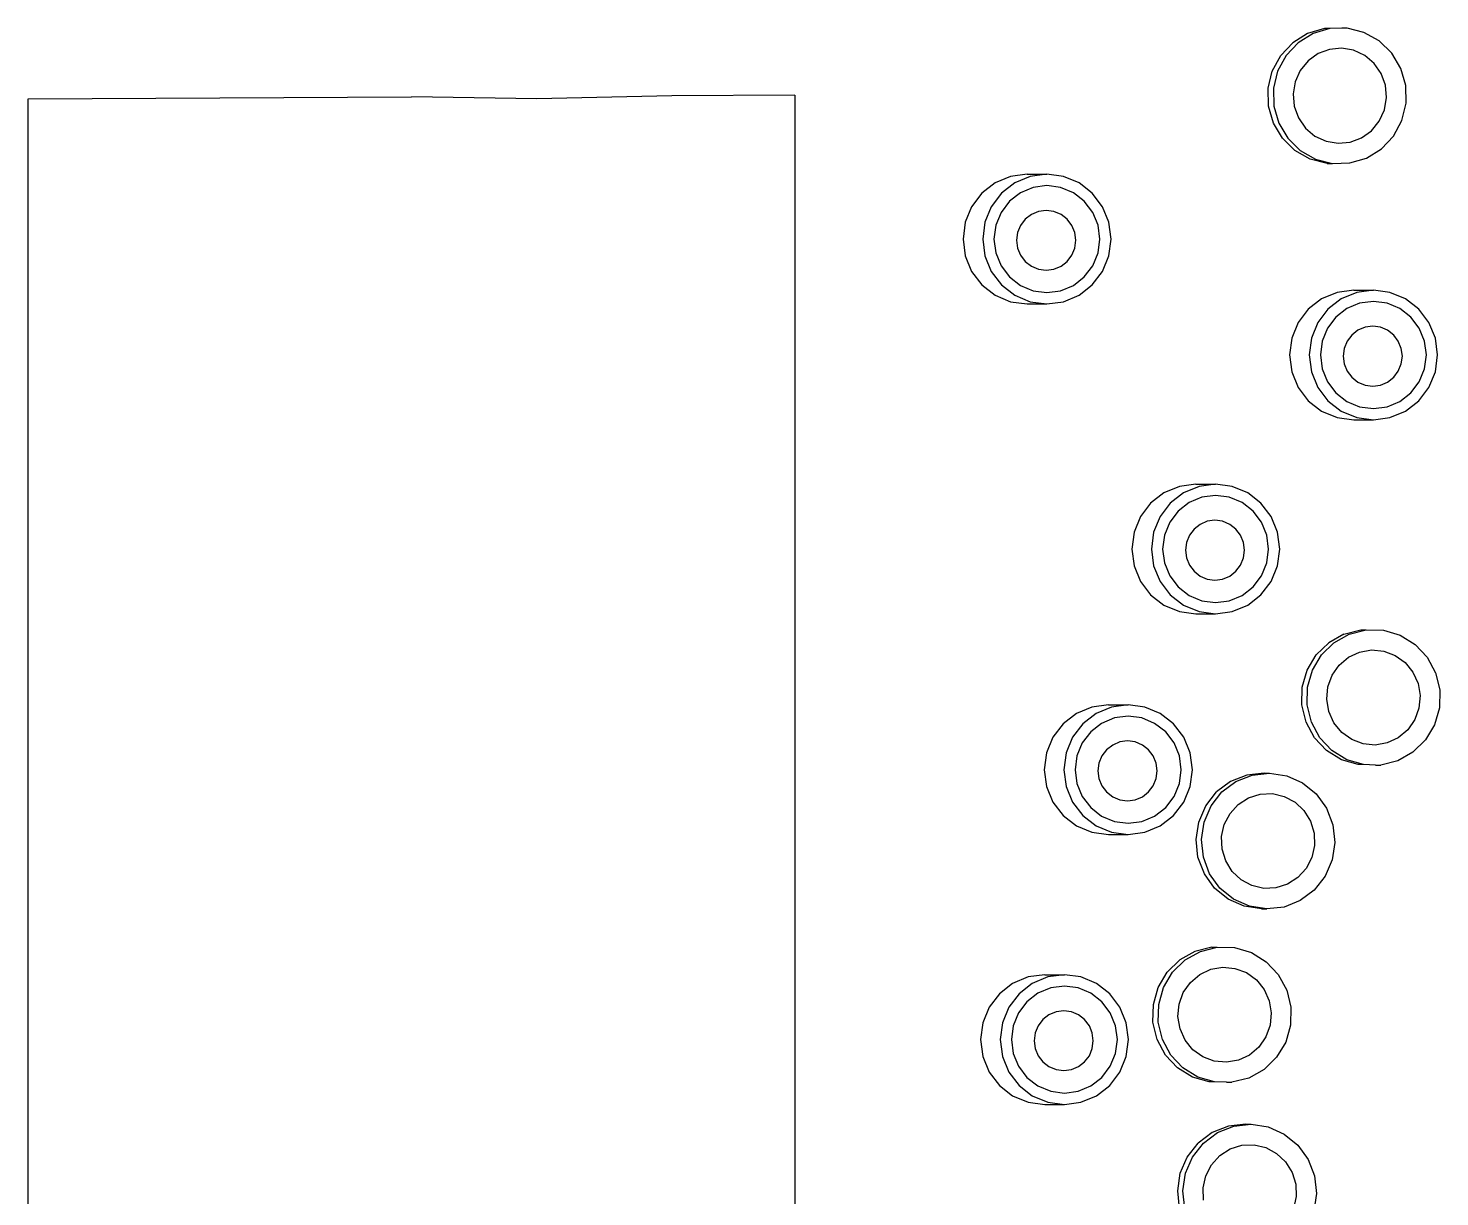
# Model space of a CAD drawing. Extents: x 2733443 to 3206532, y -1516114 to -1264405.
# Drawn here: x 2991335.7 to 2991521.6, y -1490344.7 to -1490190.8 of the extents above; entities that cross this region are included whole.
import ezdxf

# ---------------------------------------------------------------- set-up
doc = ezdxf.new("R2010")
doc.units = 0
doc.header["$MEASUREMENT"] = 0
doc.linetypes.add('1', pattern=[0, 0, 0])
doc.layers.get('0').update_dxf_attribs({"color": 250, "linetype": '1'})
doc.layers.add('furniture', color=33, linetype='Continuous')

# ---------------------------------------------------------------- blocks, each defined once
blk = doc.blocks.new('EQUIPMENT')
at = {"layer": 'furniture'}
for p, q in [((-40088.99, 11971.97), (-40090.95, 11970.76)), ((-40088.28, 11971.97), (-40090.25, 11970.76)), ((-40086.79, 11972.62), (-40088.99, 11971.97)), ((-40086.08, 11972.62), (-40088.28, 11971.97)), ((-40086.08, 11972.62), (-40086.79, 11972.62)), ((-40084.49, 11972.67), (-40086.08, 11972.62)), ((-40084.44, 11972.66), (-40084.49, 11972.67)), ((-40083.79, 11972.67), (-40084.44, 11972.66)), ((-40081.57, 11972.11), (-40083.79, 11972.67)), ((-40079.56, 11970.99), (-40081.57, 11972.11)), ((-40092.53, 11969.07), (-40090.95, 11970.76)), ((-40090.25, 11970.76), (-40091.83, 11969.07)), ((-40084.52, 11970.03), (-40086.12, 11969.88)), ((-40082.94, 11969.76), (-40084.52, 11970.03)), ((-40077.9, 11969.37), (-40079.56, 11970.99)), ((-40093.64, 11967.03), (-40092.53, 11969.07)), ((-40091.83, 11969.07), (-40092.94, 11967.03)), ((-40088.93, 11968.37), (-40089.96, 11967.11)), ((-40087.62, 11969.32), (-40088.93, 11968.37)), ((-40086.12, 11969.88), (-40087.62, 11969.32)), ((-40081.48, 11969.08), (-40082.94, 11969.76)), ((-40080.25, 11968.03), (-40081.48, 11969.08)), ((-40076.72, 11967.37), (-40077.9, 11969.37)), ((-40094.19, 11964.76), (-40093.64, 11967.03)), ((-40092.94, 11967.03), (-40093.48, 11964.76)), ((-40089.96, 11967.11), (-40090.63, 11965.62)), ((-40079.32, 11966.7), (-40080.25, 11968.03)), ((-40078.76, 11965.16), (-40079.32, 11966.7)), ((-40076.08, 11965.12), (-40076.72, 11967.37)), ((-40094.14, 11962.42), (-40094.19, 11964.76)), ((-40093.48, 11964.76), (-40093.44, 11962.42)), ((-40090.63, 11965.62), (-40090.9, 11964.01)), ((-40078.62, 11963.53), (-40078.76, 11965.16)), ((-40076.03, 11962.79), (-40076.08, 11965.12)), ((-40257.43, 11963.36), (-40206.96, 11963.61)), ((-40257.43, 11779.09), (-40257.43, 11963.36)), ((-40190.46, 11963.37), (-40206.96, 11963.61)), ((-40172.7, 11963.78), (-40190.46, 11963.37)), ((-40156.49, 11963.86), (-40172.7, 11963.78)), ((-40156.49, 11963.86), (-40156.49, 11708.42)), ((-40090.9, 11964.01), (-40090.75, 11962.38)), ((-40078.89, 11961.92), (-40078.62, 11963.53)), ((-40076.58, 11960.52), (-40076.03, 11962.79)), ((-40093.5, 11960.17), (-40094.14, 11962.42)), ((-40093.44, 11962.42), (-40092.8, 11960.17)), ((-40090.75, 11962.38), (-40090.19, 11960.85)), ((-40090.19, 11960.85), (-40089.27, 11959.51)), ((-40079.56, 11960.43), (-40078.89, 11961.92)), ((-40092.31, 11958.17), (-40093.5, 11960.17)), ((-40092.8, 11960.17), (-40091.61, 11958.17)), ((-40089.27, 11959.51), (-40088.03, 11958.47)), ((-40081.89, 11958.23), (-40080.58, 11959.17)), ((-40080.58, 11959.17), (-40079.56, 11960.43)), ((-40077.68, 11958.47), (-40076.58, 11960.52)), ((-40090.66, 11956.56), (-40092.31, 11958.17)), ((-40091.61, 11958.17), (-40089.96, 11956.56)), ((-40088.03, 11958.47), (-40086.57, 11957.78)), ((-40086.57, 11957.78), (-40084.99, 11957.51)), ((-40084.99, 11957.51), (-40083.39, 11957.66)), ((-40083.39, 11957.66), (-40081.89, 11958.23)), ((-40079.27, 11956.78), (-40077.68, 11958.47)), ((-40088.65, 11955.43), (-40090.66, 11956.56)), ((-40089.96, 11956.56), (-40087.95, 11955.43)), ((-40086.43, 11954.87), (-40088.65, 11955.43)), ((-40087.95, 11955.43), (-40085.72, 11954.87)), ((-40083.43, 11954.92), (-40081.23, 11955.57)), ((-40081.23, 11955.57), (-40079.27, 11956.78)), ((-40125.91, 11953.43), (-40128.1, 11953.14)), ((-40125.91, 11953.43), (-40123.32, 11953.43)), ((-40123.32, 11953.43), (-40125.51, 11953.14)), ((-40121.13, 11953.14), (-40123.32, 11953.43)), ((-40086.43, 11954.87), (-40085.72, 11954.87)), ((-40085.72, 11954.87), (-40083.43, 11954.92)), ((-40130.13, 11952.29), (-40131.88, 11950.93)), ((-40128.1, 11953.14), (-40130.13, 11952.29)), ((-40127.54, 11952.29), (-40129.29, 11950.93)), ((-40125.51, 11953.14), (-40127.54, 11952.29)), ((-40125.13, 11951.7), (-40126.81, 11951)), ((-40123.32, 11951.94), (-40125.13, 11951.7)), ((-40121.51, 11951.7), (-40123.32, 11951.94)), ((-40119.83, 11951), (-40121.51, 11951.7)), ((-40119.09, 11952.29), (-40121.13, 11953.14)), ((-40117.34, 11950.93), (-40119.09, 11952.29)), ((-40131.88, 11950.93), (-40133.23, 11949.16)), ((-40129.29, 11950.93), (-40130.64, 11949.16)), ((-40128.25, 11949.88), (-40129.36, 11948.41)), ((-40126.81, 11951), (-40128.25, 11949.88)), ((-40118.39, 11949.88), (-40119.83, 11951)), ((-40117.28, 11948.41), (-40118.39, 11949.88)), ((-40116, 11949.16), (-40117.34, 11950.93)), ((-40133.23, 11949.16), (-40134.07, 11947.1)), ((-40130.64, 11949.16), (-40131.48, 11947.1)), ((-40129.36, 11948.41), (-40130.06, 11946.71)), ((-40125.35, 11948.14), (-40126.16, 11947.52)), ((-40124.41, 11948.54), (-40125.35, 11948.14)), ((-40123.4, 11948.67), (-40124.41, 11948.54)), ((-40122.4, 11948.54), (-40123.4, 11948.67)), ((-40121.46, 11948.14), (-40122.4, 11948.54)), ((-40120.65, 11947.52), (-40121.46, 11948.14)), ((-40116.58, 11946.71), (-40117.28, 11948.41)), ((-40115.16, 11947.1), (-40116, 11949.16)), ((-40134.07, 11947.1), (-40134.36, 11944.89)), ((-40131.48, 11947.1), (-40131.77, 11944.89)), ((-40130.06, 11946.71), (-40130.3, 11944.89)), ((-40126.78, 11946.7), (-40127.17, 11945.75)), ((-40126.16, 11947.52), (-40126.78, 11946.7)), ((-40120.03, 11946.7), (-40120.65, 11947.52)), ((-40119.64, 11945.75), (-40120.03, 11946.7)), ((-40116.34, 11944.89), (-40116.58, 11946.71)), ((-40114.87, 11944.89), (-40115.16, 11947.1)), ((-40134.36, 11944.89), (-40134.07, 11942.68)), ((-40131.77, 11944.89), (-40131.48, 11942.68)), ((-40130.3, 11944.89), (-40130.06, 11943.06)), ((-40127.17, 11945.75), (-40127.3, 11944.73)), ((-40127.3, 11944.73), (-40127.17, 11943.71)), ((-40119.51, 11944.73), (-40119.64, 11945.75)), ((-40119.64, 11943.71), (-40119.51, 11944.73)), ((-40116.58, 11943.06), (-40116.34, 11944.89)), ((-40115.16, 11942.68), (-40114.87, 11944.89)), ((-40134.07, 11942.68), (-40133.23, 11940.62)), ((-40131.48, 11942.68), (-40130.64, 11940.62)), ((-40130.06, 11943.06), (-40129.36, 11941.36)), ((-40127.17, 11943.71), (-40126.78, 11942.77)), ((-40126.78, 11942.77), (-40126.16, 11941.95)), ((-40120.65, 11941.95), (-40120.03, 11942.77)), ((-40120.03, 11942.77), (-40119.64, 11943.71)), ((-40117.28, 11941.36), (-40116.58, 11943.06)), ((-40116, 11940.62), (-40115.16, 11942.68)), ((-40133.23, 11940.62), (-40131.88, 11938.85)), ((-40130.64, 11940.62), (-40129.29, 11938.85)), ((-40129.36, 11941.36), (-40128.25, 11939.9)), ((-40126.16, 11941.95), (-40125.35, 11941.32)), ((-40125.35, 11941.32), (-40124.41, 11940.93)), ((-40124.41, 11940.93), (-40123.4, 11940.8)), ((-40123.4, 11940.8), (-40122.4, 11940.93)), ((-40122.4, 11940.93), (-40121.46, 11941.32)), ((-40121.46, 11941.32), (-40120.65, 11941.95)), ((-40118.39, 11939.9), (-40117.28, 11941.36)), ((-40117.34, 11938.85), (-40116, 11940.62)), ((-40131.88, 11938.85), (-40130.13, 11937.49)), ((-40129.29, 11938.85), (-40127.54, 11937.49)), ((-40128.25, 11939.9), (-40126.81, 11938.78)), ((-40126.81, 11938.78), (-40125.13, 11938.08)), ((-40121.51, 11938.08), (-40119.83, 11938.78)), ((-40119.83, 11938.78), (-40118.39, 11939.9)), ((-40119.09, 11937.49), (-40117.34, 11938.85)), ((-40130.13, 11937.49), (-40128.1, 11936.64)), ((-40128.1, 11936.64), (-40125.91, 11936.35)), ((-40127.54, 11937.49), (-40125.51, 11936.64)), ((-40125.51, 11936.64), (-40123.32, 11936.35)), ((-40125.13, 11938.08), (-40123.32, 11937.84)), ((-40123.32, 11937.84), (-40121.51, 11938.08)), ((-40123.32, 11936.35), (-40121.13, 11936.64)), ((-40121.13, 11936.64), (-40119.09, 11937.49)), ((-40087.15, 11937.02), (-40088.9, 11935.66)), ((-40085.11, 11937.87), (-40087.15, 11937.02)), ((-40084.56, 11937.02), (-40086.31, 11935.66)), ((-40082.92, 11938.16), (-40085.11, 11937.87)), ((-40082.52, 11937.87), (-40084.56, 11937.02)), ((-40082.92, 11938.16), (-40080.33, 11938.16)), ((-40080.33, 11938.16), (-40082.52, 11937.87)), ((-40080.33, 11936.67), (-40082.14, 11936.43)), ((-40078.15, 11937.87), (-40080.33, 11938.16)), ((-40078.53, 11936.43), (-40080.33, 11936.67)), ((-40076.11, 11937.02), (-40078.15, 11937.87)), ((-40074.36, 11935.66), (-40076.11, 11937.02)), ((-40125.91, 11936.35), (-40123.32, 11936.35)), ((-40088.9, 11935.66), (-40090.24, 11933.89)), ((-40086.31, 11935.66), (-40087.65, 11933.89)), ((-40083.82, 11935.73), (-40085.27, 11934.61)), ((-40082.14, 11936.43), (-40083.82, 11935.73)), ((-40076.85, 11935.73), (-40078.53, 11936.43)), ((-40075.4, 11934.61), (-40076.85, 11935.73)), ((-40073.02, 11933.89), (-40074.36, 11935.66)), ((-40090.24, 11933.89), (-40091.08, 11931.83)), ((-40087.65, 11933.89), (-40088.5, 11931.83)), ((-40086.38, 11933.15), (-40087.07, 11931.45)), ((-40085.27, 11934.61), (-40086.38, 11933.15)), ((-40082.37, 11932.88), (-40083.17, 11932.25)), ((-40081.43, 11933.27), (-40082.37, 11932.88)), ((-40080.42, 11933.4), (-40081.43, 11933.27)), ((-40079.41, 11933.27), (-40080.42, 11933.4)), ((-40078.47, 11932.88), (-40079.41, 11933.27)), ((-40077.66, 11932.25), (-40078.47, 11932.88)), ((-40074.29, 11933.15), (-40075.4, 11934.61)), ((-40073.6, 11931.45), (-40074.29, 11933.15)), ((-40072.17, 11931.83), (-40073.02, 11933.89)), ((-40091.08, 11931.83), (-40091.37, 11929.62)), ((-40088.5, 11931.83), (-40088.78, 11929.62)), ((-40087.07, 11931.45), (-40087.31, 11929.62)), ((-40083.79, 11931.43), (-40084.18, 11930.49)), ((-40083.17, 11932.25), (-40083.79, 11931.43)), ((-40077.05, 11931.43), (-40077.66, 11932.25)), ((-40076.66, 11930.49), (-40077.05, 11931.43)), ((-40073.36, 11929.62), (-40073.6, 11931.45)), ((-40071.88, 11929.62), (-40072.17, 11931.83)), ((-40091.37, 11929.62), (-40091.08, 11927.41)), ((-40088.78, 11929.62), (-40088.5, 11927.41)), ((-40087.31, 11929.62), (-40087.07, 11927.8)), ((-40084.18, 11930.49), (-40084.31, 11929.47)), ((-40084.31, 11929.47), (-40084.18, 11928.45)), ((-40076.52, 11929.47), (-40076.66, 11930.49)), ((-40076.66, 11928.45), (-40076.52, 11929.47)), ((-40073.6, 11927.8), (-40073.36, 11929.62)), ((-40072.17, 11927.41), (-40071.88, 11929.62)), ((-40091.08, 11927.41), (-40090.24, 11925.35)), ((-40088.5, 11927.41), (-40087.65, 11925.35)), ((-40087.07, 11927.8), (-40086.38, 11926.09)), ((-40084.18, 11928.45), (-40083.79, 11927.5)), ((-40083.79, 11927.5), (-40083.17, 11926.68)), ((-40077.66, 11926.68), (-40077.05, 11927.5)), ((-40077.05, 11927.5), (-40076.66, 11928.45)), ((-40074.29, 11926.09), (-40073.6, 11927.8)), ((-40073.02, 11925.35), (-40072.17, 11927.41)), ((-40086.38, 11926.09), (-40085.27, 11924.63)), ((-40083.17, 11926.68), (-40082.37, 11926.06)), ((-40082.37, 11926.06), (-40081.43, 11925.66)), ((-40081.43, 11925.66), (-40080.42, 11925.53)), ((-40080.42, 11925.53), (-40079.41, 11925.66)), ((-40079.41, 11925.66), (-40078.47, 11926.06)), ((-40078.47, 11926.06), (-40077.66, 11926.68)), ((-40075.4, 11924.63), (-40074.29, 11926.09)), ((-40090.24, 11925.35), (-40088.9, 11923.58)), ((-40088.9, 11923.58), (-40087.15, 11922.22)), ((-40087.65, 11925.35), (-40086.31, 11923.58)), ((-40086.31, 11923.58), (-40084.56, 11922.22)), ((-40085.27, 11924.63), (-40083.82, 11923.51)), ((-40076.85, 11923.51), (-40075.4, 11924.63)), ((-40076.11, 11922.22), (-40074.36, 11923.58)), ((-40074.36, 11923.58), (-40073.02, 11925.35)), ((-40087.15, 11922.22), (-40085.11, 11921.37)), ((-40084.56, 11922.22), (-40082.52, 11921.37)), ((-40083.82, 11923.51), (-40082.14, 11922.81)), ((-40082.14, 11922.81), (-40080.33, 11922.57)), ((-40080.33, 11922.57), (-40078.53, 11922.81)), ((-40078.53, 11922.81), (-40076.85, 11923.51)), ((-40078.15, 11921.37), (-40076.11, 11922.22)), ((-40085.11, 11921.37), (-40082.92, 11921.08)), ((-40082.92, 11921.08), (-40080.33, 11921.08)), ((-40082.52, 11921.37), (-40080.33, 11921.08)), ((-40080.33, 11921.08), (-40078.15, 11921.37)), ((-40103.69, 11912.6), (-40105.88, 11912.31)), ((-40103.69, 11912.6), (-40101.1, 11912.6)), ((-40101.1, 11912.6), (-40103.29, 11912.31)), ((-40098.92, 11912.31), (-40101.1, 11912.6)), ((-40107.92, 11911.46), (-40109.67, 11910.1)), ((-40105.88, 11912.31), (-40107.92, 11911.46)), ((-40105.33, 11911.46), (-40107.08, 11910.1)), ((-40103.29, 11912.31), (-40105.33, 11911.46)), ((-40102.91, 11910.87), (-40104.59, 11910.17)), ((-40101.1, 11911.11), (-40102.91, 11910.87)), ((-40099.3, 11910.87), (-40101.1, 11911.11)), ((-40097.62, 11910.17), (-40099.3, 11910.87)), ((-40096.88, 11911.46), (-40098.92, 11912.31)), ((-40095.13, 11910.1), (-40096.88, 11911.46)), ((-40109.67, 11910.1), (-40111.01, 11908.33)), ((-40107.08, 11910.1), (-40108.42, 11908.33)), ((-40106.04, 11909.05), (-40107.15, 11907.59)), ((-40104.59, 11910.17), (-40106.04, 11909.05)), ((-40096.17, 11909.05), (-40097.62, 11910.17)), ((-40095.06, 11907.59), (-40096.17, 11909.05)), ((-40093.79, 11908.33), (-40095.13, 11910.1)), ((-40111.01, 11908.33), (-40111.85, 11906.27)), ((-40108.42, 11908.33), (-40109.27, 11906.27)), ((-40107.15, 11907.59), (-40107.84, 11905.88)), ((-40103.14, 11907.31), (-40103.94, 11906.69)), ((-40102.2, 11907.71), (-40103.14, 11907.31)), ((-40101.19, 11907.84), (-40102.2, 11907.71)), ((-40100.18, 11907.71), (-40101.19, 11907.84)), ((-40099.24, 11907.31), (-40100.18, 11907.71)), ((-40098.43, 11906.69), (-40099.24, 11907.31)), ((-40094.36, 11905.88), (-40095.06, 11907.59)), ((-40092.94, 11906.27), (-40093.79, 11908.33)), ((-40111.85, 11906.27), (-40112.14, 11904.06)), ((-40109.27, 11906.27), (-40109.55, 11904.06)), ((-40107.84, 11905.88), (-40108.08, 11904.06)), ((-40104.56, 11905.87), (-40104.95, 11904.92)), ((-40103.94, 11906.69), (-40104.56, 11905.87)), ((-40097.81, 11905.87), (-40098.43, 11906.69)), ((-40097.43, 11904.92), (-40097.81, 11905.87)), ((-40094.13, 11904.06), (-40094.36, 11905.88)), ((-40092.65, 11904.06), (-40092.94, 11906.27)), ((-40112.14, 11904.06), (-40111.85, 11901.85)), ((-40109.55, 11904.06), (-40109.27, 11901.85)), ((-40108.08, 11904.06), (-40107.84, 11902.23)), ((-40104.95, 11904.92), (-40105.08, 11903.9)), ((-40105.08, 11903.9), (-40104.95, 11902.88)), ((-40097.29, 11903.9), (-40097.43, 11904.92)), ((-40097.43, 11902.88), (-40097.29, 11903.9)), ((-40094.36, 11902.23), (-40094.13, 11904.06)), ((-40092.94, 11901.85), (-40092.65, 11904.06)), ((-40111.85, 11901.85), (-40111.01, 11899.79)), ((-40109.27, 11901.85), (-40108.42, 11899.79)), ((-40107.84, 11902.23), (-40107.15, 11900.53)), ((-40104.95, 11902.88), (-40104.56, 11901.94)), ((-40104.56, 11901.94), (-40103.94, 11901.12)), ((-40098.43, 11901.12), (-40097.81, 11901.94)), ((-40097.81, 11901.94), (-40097.43, 11902.88)), ((-40095.06, 11900.53), (-40094.36, 11902.23)), ((-40093.79, 11899.79), (-40092.94, 11901.85)), ((-40111.01, 11899.79), (-40109.67, 11898.02)), ((-40108.42, 11899.79), (-40107.08, 11898.02)), ((-40107.15, 11900.53), (-40106.04, 11899.07)), ((-40103.94, 11901.12), (-40103.14, 11900.49)), ((-40103.14, 11900.49), (-40102.2, 11900.1)), ((-40102.2, 11900.1), (-40101.19, 11899.97)), ((-40101.19, 11899.97), (-40100.18, 11900.1)), ((-40100.18, 11900.1), (-40099.24, 11900.49)), ((-40099.24, 11900.49), (-40098.43, 11901.12)), ((-40096.17, 11899.07), (-40095.06, 11900.53)), ((-40095.13, 11898.02), (-40093.79, 11899.79)), ((-40109.67, 11898.02), (-40107.92, 11896.66)), ((-40107.08, 11898.02), (-40105.33, 11896.66)), ((-40106.04, 11899.07), (-40104.59, 11897.95)), ((-40104.59, 11897.95), (-40102.91, 11897.25)), ((-40099.3, 11897.25), (-40097.62, 11897.95)), ((-40097.62, 11897.95), (-40096.17, 11899.07)), ((-40096.88, 11896.66), (-40095.13, 11898.02)), ((-40107.92, 11896.66), (-40105.88, 11895.81)), ((-40105.88, 11895.81), (-40103.69, 11895.52)), ((-40105.33, 11896.66), (-40103.29, 11895.81)), ((-40103.29, 11895.81), (-40101.1, 11895.52)), ((-40102.91, 11897.25), (-40101.1, 11897.01)), ((-40101.1, 11897.01), (-40099.3, 11897.25)), ((-40101.1, 11895.52), (-40098.92, 11895.81)), ((-40098.92, 11895.81), (-40096.88, 11896.66)), ((-40103.69, 11895.52), (-40101.1, 11895.52)), ((-40084.22, 11892.84), (-40086.22, 11891.72)), ((-40085.52, 11891.72), (-40083.51, 11892.84)), ((-40084.22, 11892.84), (-40081.99, 11893.4)), ((-40083.51, 11892.84), (-40081.29, 11893.4)), ((-40081.99, 11893.4), (-40081.29, 11893.4)), ((-40081.29, 11893.4), (-40079, 11893.35)), ((-40079, 11893.35), (-40076.79, 11892.7)), ((-40076.79, 11892.7), (-40074.83, 11891.49)), ((-40086.22, 11891.72), (-40087.88, 11890.1)), ((-40087.18, 11890.1), (-40085.52, 11891.72)), ((-40083.6, 11889.81), (-40082.14, 11890.49)), ((-40082.14, 11890.49), (-40080.56, 11890.76)), ((-40080.56, 11890.76), (-40078.96, 11890.61)), ((-40078.96, 11890.61), (-40077.45, 11890.04)), ((-40074.83, 11891.49), (-40073.25, 11889.8)), ((-40089.06, 11888.1), (-40087.88, 11890.1)), ((-40088.36, 11888.1), (-40087.18, 11890.1)), ((-40085.76, 11887.42), (-40084.83, 11888.76)), ((-40084.83, 11888.76), (-40083.6, 11889.81)), ((-40077.45, 11890.04), (-40076.14, 11889.1)), ((-40076.14, 11889.1), (-40075.12, 11887.84)), ((-40073.25, 11889.8), (-40072.14, 11887.76)), ((-40089.7, 11885.85), (-40089.06, 11888.1)), ((-40089, 11885.85), (-40088.36, 11888.1)), ((-40086.31, 11885.89), (-40085.76, 11887.42)), ((-40075.12, 11887.84), (-40074.45, 11886.35)), ((-40072.14, 11887.76), (-40071.59, 11885.49)), ((-40089.75, 11883.52), (-40089.7, 11885.85)), ((-40089.05, 11883.52), (-40089, 11885.85)), ((-40086.46, 11884.26), (-40086.31, 11885.89)), ((-40074.45, 11886.35), (-40074.18, 11884.74)), ((-40074.18, 11884.74), (-40074.33, 11883.11)), ((-40071.59, 11885.49), (-40071.64, 11883.15)), ((-40117.39, 11883.24), (-40119.43, 11882.38)), ((-40115.21, 11883.53), (-40117.39, 11883.24)), ((-40114.8, 11883.24), (-40116.84, 11882.38)), ((-40115.21, 11883.53), (-40112.62, 11883.53)), ((-40112.62, 11883.53), (-40114.8, 11883.24)), ((-40110.43, 11883.24), (-40112.62, 11883.53)), ((-40108.39, 11882.38), (-40110.43, 11883.24)), ((-40089.2, 11881.25), (-40089.75, 11883.52)), ((-40088.5, 11881.25), (-40089.05, 11883.52)), ((-40086.19, 11882.65), (-40086.46, 11884.26)), ((-40074.33, 11883.11), (-40074.88, 11881.58)), ((-40071.64, 11883.15), (-40072.28, 11880.9)), ((-40121.18, 11881.03), (-40122.52, 11879.26)), ((-40119.43, 11882.38), (-40121.18, 11881.03)), ((-40118.59, 11881.03), (-40119.94, 11879.26)), ((-40116.84, 11882.38), (-40118.59, 11881.03)), ((-40116.11, 11881.09), (-40117.55, 11879.97)), ((-40114.42, 11881.8), (-40116.11, 11881.09)), ((-40112.62, 11882.04), (-40114.42, 11881.8)), ((-40110.81, 11881.8), (-40112.62, 11882.04)), ((-40109.13, 11881.09), (-40110.81, 11881.8)), ((-40107.68, 11879.97), (-40109.13, 11881.09)), ((-40106.64, 11881.03), (-40108.39, 11882.38)), ((-40105.3, 11879.26), (-40106.64, 11881.03)), ((-40088.1, 11879.2), (-40089.2, 11881.25)), ((-40087.4, 11879.2), (-40088.5, 11881.25)), ((-40085.52, 11881.16), (-40086.19, 11882.65)), ((-40084.5, 11879.9), (-40085.52, 11881.16)), ((-40074.88, 11881.58), (-40075.81, 11880.24)), ((-40072.28, 11880.9), (-40073.47, 11878.9)), ((-40122.52, 11879.26), (-40123.37, 11877.2)), ((-40119.94, 11879.26), (-40120.78, 11877.2)), ((-40117.55, 11879.97), (-40118.66, 11878.51)), ((-40106.58, 11878.51), (-40107.68, 11879.97)), ((-40104.46, 11877.2), (-40105.3, 11879.26)), ((-40086.51, 11877.51), (-40088.1, 11879.2)), ((-40085.81, 11877.51), (-40087.4, 11879.2)), ((-40083.19, 11878.96), (-40084.5, 11879.9)), ((-40077.05, 11879.2), (-40078.5, 11878.51)), ((-40075.81, 11880.24), (-40077.05, 11879.2)), ((-40123.37, 11877.2), (-40123.66, 11874.99)), ((-40120.78, 11877.2), (-40121.07, 11874.99)), ((-40118.66, 11878.51), (-40119.36, 11876.81)), ((-40115.46, 11877.62), (-40116.08, 11876.8)), ((-40114.65, 11878.24), (-40115.46, 11877.62)), ((-40113.71, 11878.64), (-40114.65, 11878.24)), ((-40112.7, 11878.77), (-40113.71, 11878.64)), ((-40111.69, 11878.64), (-40112.7, 11878.77)), ((-40110.75, 11878.24), (-40111.69, 11878.64)), ((-40109.95, 11877.62), (-40110.75, 11878.24)), ((-40109.33, 11876.8), (-40109.95, 11877.62)), ((-40105.88, 11876.81), (-40106.58, 11878.51)), ((-40104.17, 11874.99), (-40104.46, 11877.2)), ((-40084.55, 11876.3), (-40086.51, 11877.51)), ((-40083.85, 11876.3), (-40085.81, 11877.51)), ((-40081.68, 11878.39), (-40083.19, 11878.96)), ((-40080.09, 11878.24), (-40081.68, 11878.39)), ((-40078.5, 11878.51), (-40080.09, 11878.24)), ((-40075.12, 11877.29), (-40077.13, 11876.16)), ((-40073.47, 11878.9), (-40075.12, 11877.29)), ((-40119.36, 11876.81), (-40119.59, 11874.99)), ((-40116.47, 11875.85), (-40116.6, 11874.83)), ((-40116.08, 11876.8), (-40116.47, 11875.85)), ((-40108.94, 11875.85), (-40109.33, 11876.8)), ((-40108.81, 11874.83), (-40108.94, 11875.85)), ((-40105.64, 11874.99), (-40105.88, 11876.81)), ((-40082.35, 11875.65), (-40084.55, 11876.3)), ((-40081.65, 11875.65), (-40083.85, 11876.3)), ((-40081.65, 11875.65), (-40082.35, 11875.65)), ((-40080.06, 11875.6), (-40081.65, 11875.65)), ((-40080.06, 11875.6), (-40079.35, 11875.6)), ((-40077.13, 11876.16), (-40079.35, 11875.6)), ((-40123.66, 11874.99), (-40123.37, 11872.78)), ((-40121.07, 11874.99), (-40120.78, 11872.78)), ((-40119.59, 11874.99), (-40119.36, 11873.16)), ((-40116.6, 11874.83), (-40116.47, 11873.81)), ((-40116.47, 11873.81), (-40116.08, 11872.86)), ((-40109.33, 11872.86), (-40108.94, 11873.81)), ((-40108.94, 11873.81), (-40108.81, 11874.83)), ((-40105.88, 11873.16), (-40105.64, 11874.99)), ((-40104.46, 11872.78), (-40104.17, 11874.99)), ((-40099.13, 11873.43), (-40100.98, 11872.05)), ((-40100.28, 11872.05), (-40098.43, 11873.43)), ((-40097, 11874.28), (-40099.13, 11873.43)), ((-40098.43, 11873.43), (-40096.29, 11874.28)), ((-40094.72, 11874.54), (-40097, 11874.28)), ((-40096.29, 11874.28), (-40094.02, 11874.54)), ((-40094.72, 11874.54), (-40094.02, 11874.54)), ((-40094.02, 11874.54), (-40091.75, 11874.19)), ((-40091.75, 11874.19), (-40089.65, 11873.25)), ((-40123.37, 11872.78), (-40122.52, 11870.72)), ((-40120.78, 11872.78), (-40119.94, 11870.72)), ((-40119.36, 11873.16), (-40118.66, 11871.46)), ((-40116.08, 11872.86), (-40115.46, 11872.05)), ((-40115.46, 11872.05), (-40114.65, 11871.42)), ((-40110.75, 11871.42), (-40109.95, 11872.05)), ((-40109.95, 11872.05), (-40109.33, 11872.86)), ((-40106.58, 11871.46), (-40105.88, 11873.16)), ((-40105.3, 11870.72), (-40104.46, 11872.78)), ((-40102.41, 11870.23), (-40100.98, 11872.05)), ((-40101.71, 11870.23), (-40100.28, 11872.05)), ((-40096.76, 11871.28), (-40095.23, 11871.77)), ((-40095.23, 11871.77), (-40093.63, 11871.83)), ((-40093.63, 11871.83), (-40092.06, 11871.47)), ((-40089.65, 11873.25), (-40087.86, 11871.79)), ((-40087.86, 11871.79), (-40086.5, 11869.91)), ((-40122.52, 11870.72), (-40121.18, 11868.95)), ((-40119.94, 11870.72), (-40118.59, 11868.95)), ((-40118.66, 11871.46), (-40117.55, 11870)), ((-40117.55, 11870), (-40116.11, 11868.88)), ((-40114.65, 11871.42), (-40113.71, 11871.03)), ((-40113.71, 11871.03), (-40112.7, 11870.89)), ((-40112.7, 11870.89), (-40111.69, 11871.03)), ((-40111.69, 11871.03), (-40110.75, 11871.42)), ((-40109.13, 11868.88), (-40107.68, 11870)), ((-40107.68, 11870), (-40106.58, 11871.46)), ((-40106.64, 11868.95), (-40105.3, 11870.72)), ((-40103.33, 11868.08), (-40102.41, 11870.23)), ((-40102.63, 11868.08), (-40101.71, 11870.23)), ((-40099.21, 11869.21), (-40098.12, 11870.41)), ((-40098.12, 11870.41), (-40096.76, 11871.28)), ((-40092.06, 11871.47), (-40090.64, 11870.7)), ((-40090.64, 11870.7), (-40089.47, 11869.59)), ((-40086.5, 11869.91), (-40085.67, 11867.73)), ((-40121.18, 11868.95), (-40119.43, 11867.59)), ((-40118.59, 11868.95), (-40116.84, 11867.59)), ((-40116.11, 11868.88), (-40114.42, 11868.17)), ((-40114.42, 11868.17), (-40112.62, 11867.93)), ((-40112.62, 11867.93), (-40110.81, 11868.17)), ((-40110.81, 11868.17), (-40109.13, 11868.88)), ((-40108.39, 11867.59), (-40106.64, 11868.95)), ((-40103.68, 11865.77), (-40103.33, 11868.08)), ((-40102.98, 11865.77), (-40102.63, 11868.08)), ((-40099.96, 11867.76), (-40099.21, 11869.21)), ((-40089.47, 11869.59), (-40088.61, 11868.21)), ((-40088.61, 11868.21), (-40088.14, 11866.64)), ((-40119.43, 11867.59), (-40117.39, 11866.74)), ((-40117.39, 11866.74), (-40115.21, 11866.45)), ((-40116.84, 11867.59), (-40114.8, 11866.74)), ((-40115.21, 11866.45), (-40112.62, 11866.45)), ((-40114.8, 11866.74), (-40112.62, 11866.45)), ((-40112.62, 11866.45), (-40110.43, 11866.74)), ((-40110.43, 11866.74), (-40108.39, 11867.59)), ((-40100.32, 11866.17), (-40099.96, 11867.76)), ((-40100.26, 11864.53), (-40100.32, 11866.17)), ((-40088.14, 11866.64), (-40088.08, 11865.01)), ((-40085.67, 11867.73), (-40085.42, 11865.4)), ((-40103.43, 11863.45), (-40103.68, 11865.77)), ((-40102.72, 11863.45), (-40102.98, 11865.77)), ((-40099.78, 11862.97), (-40100.26, 11864.53)), ((-40088.08, 11865.01), (-40088.43, 11863.41)), ((-40085.42, 11865.4), (-40085.76, 11863.09)), ((-40102.59, 11861.27), (-40103.43, 11863.45)), ((-40101.89, 11861.27), (-40102.72, 11863.45)), ((-40098.93, 11861.59), (-40099.78, 11862.97)), ((-40088.43, 11863.41), (-40089.18, 11861.97)), ((-40085.76, 11863.09), (-40086.68, 11860.95)), ((-40101.24, 11859.39), (-40102.59, 11861.27)), ((-40100.53, 11859.39), (-40101.89, 11861.27)), ((-40097.75, 11860.47), (-40098.93, 11861.59)), ((-40096.33, 11859.71), (-40097.75, 11860.47)), ((-40090.27, 11860.77), (-40091.63, 11859.89)), ((-40089.18, 11861.97), (-40090.27, 11860.77)), ((-40086.68, 11860.95), (-40088.12, 11859.13)), ((-40099.45, 11857.93), (-40101.24, 11859.39)), ((-40098.74, 11857.93), (-40100.53, 11859.39)), ((-40094.77, 11859.35), (-40096.33, 11859.71)), ((-40093.16, 11859.41), (-40094.77, 11859.35)), ((-40091.63, 11859.89), (-40093.16, 11859.41)), ((-40088.12, 11859.13), (-40089.96, 11857.74)), ((-40097.35, 11856.99), (-40099.45, 11857.93)), ((-40096.64, 11856.99), (-40098.74, 11857.93)), ((-40095.08, 11856.64), (-40097.35, 11856.99)), ((-40094.38, 11856.64), (-40096.64, 11856.99)), ((-40092.1, 11856.89), (-40094.38, 11856.64)), ((-40089.96, 11857.74), (-40092.1, 11856.89)), ((-40095.08, 11856.64), (-40094.38, 11856.64)), ((-40101.59, 11851.6), (-40103.82, 11851.04)), ((-40103.11, 11851.04), (-40100.89, 11851.6)), ((-40101.59, 11851.6), (-40100.89, 11851.6)), ((-40100.89, 11851.6), (-40098.6, 11851.55)), ((-40098.6, 11851.55), (-40096.39, 11850.9)), ((-40105.82, 11849.92), (-40107.48, 11848.3)), ((-40106.77, 11848.3), (-40105.12, 11849.92)), ((-40103.82, 11851.04), (-40105.82, 11849.92)), ((-40105.12, 11849.92), (-40103.11, 11851.04)), ((-40096.39, 11850.9), (-40094.43, 11849.69)), ((-40094.43, 11849.69), (-40092.85, 11848.01)), ((-40125.79, 11847.69), (-40127.83, 11846.83)), ((-40123.61, 11847.98), (-40125.79, 11847.69)), ((-40123.2, 11847.69), (-40125.24, 11846.83)), ((-40123.61, 11847.98), (-40121.02, 11847.98)), ((-40121.02, 11847.98), (-40123.2, 11847.69)), ((-40118.83, 11847.69), (-40121.02, 11847.98)), ((-40116.79, 11846.83), (-40118.83, 11847.69)), ((-40108.66, 11846.3), (-40107.48, 11848.3)), ((-40107.96, 11846.3), (-40106.77, 11848.3)), ((-40104.43, 11846.96), (-40103.2, 11848.01)), ((-40103.2, 11848.01), (-40101.74, 11848.69)), ((-40101.74, 11848.69), (-40100.16, 11848.97)), ((-40100.16, 11848.97), (-40098.56, 11848.81)), ((-40098.56, 11848.81), (-40097.05, 11848.25)), ((-40097.05, 11848.25), (-40095.74, 11847.3)), ((-40092.85, 11848.01), (-40091.74, 11845.96)), ((-40127.83, 11846.83), (-40129.58, 11845.48)), ((-40125.24, 11846.83), (-40126.99, 11845.48)), ((-40124.51, 11845.54), (-40125.95, 11844.42)), ((-40122.82, 11846.25), (-40124.51, 11845.54)), ((-40121.02, 11846.49), (-40122.82, 11846.25)), ((-40119.21, 11846.25), (-40121.02, 11846.49)), ((-40117.53, 11845.54), (-40119.21, 11846.25)), ((-40116.08, 11844.42), (-40117.53, 11845.54)), ((-40115.04, 11845.48), (-40116.79, 11846.83)), ((-40109.3, 11844.05), (-40108.66, 11846.3)), ((-40108.6, 11844.05), (-40107.96, 11846.3)), ((-40105.91, 11844.09), (-40105.36, 11845.63)), ((-40105.36, 11845.63), (-40104.43, 11846.96)), ((-40095.74, 11847.3), (-40094.72, 11846.04)), ((-40094.72, 11846.04), (-40094.05, 11844.55)), ((-40091.74, 11845.96), (-40091.19, 11843.69)), ((-40130.92, 11843.71), (-40131.77, 11841.65)), ((-40129.58, 11845.48), (-40130.92, 11843.71)), ((-40128.34, 11843.71), (-40129.18, 11841.65)), ((-40126.99, 11845.48), (-40128.34, 11843.71)), ((-40125.95, 11844.42), (-40127.06, 11842.96)), ((-40114.98, 11842.96), (-40116.08, 11844.42)), ((-40113.7, 11843.71), (-40115.04, 11845.48)), ((-40112.86, 11841.65), (-40113.7, 11843.71)), ((-40109.35, 11841.72), (-40109.3, 11844.05)), ((-40108.65, 11841.72), (-40108.6, 11844.05)), ((-40106.06, 11842.46), (-40105.91, 11844.09)), ((-40094.05, 11844.55), (-40093.78, 11842.94)), ((-40091.19, 11843.69), (-40091.24, 11841.35)), ((-40127.06, 11842.96), (-40127.76, 11841.26)), ((-40123.86, 11842.07), (-40124.48, 11841.25)), ((-40123.05, 11842.69), (-40123.86, 11842.07)), ((-40122.11, 11843.08), (-40123.05, 11842.69)), ((-40121.1, 11843.22), (-40122.11, 11843.08)), ((-40120.09, 11843.08), (-40121.1, 11843.22)), ((-40119.15, 11842.69), (-40120.09, 11843.08)), ((-40118.35, 11842.07), (-40119.15, 11842.69)), ((-40117.73, 11841.25), (-40118.35, 11842.07)), ((-40114.28, 11841.26), (-40114.98, 11842.96)), ((-40105.79, 11840.85), (-40106.06, 11842.46)), ((-40093.78, 11842.94), (-40093.93, 11841.31)), ((-40131.77, 11841.65), (-40132.06, 11839.44)), ((-40129.18, 11841.65), (-40129.47, 11839.44)), ((-40127.76, 11841.26), (-40127.99, 11839.44)), ((-40124.86, 11840.3), (-40125, 11839.28)), ((-40124.48, 11841.25), (-40124.86, 11840.3)), ((-40117.34, 11840.3), (-40117.73, 11841.25)), ((-40117.21, 11839.28), (-40117.34, 11840.3)), ((-40114.04, 11839.44), (-40114.28, 11841.26)), ((-40112.57, 11839.44), (-40112.86, 11841.65)), ((-40108.8, 11839.45), (-40109.35, 11841.72)), ((-40108.1, 11839.45), (-40108.65, 11841.72)), ((-40105.12, 11839.36), (-40105.79, 11840.85)), ((-40093.93, 11841.31), (-40094.48, 11839.78)), ((-40091.24, 11841.35), (-40091.88, 11839.11)), ((-40132.06, 11839.44), (-40131.77, 11837.22)), ((-40129.47, 11839.44), (-40129.18, 11837.22)), ((-40127.99, 11839.44), (-40127.76, 11837.61)), ((-40125, 11839.28), (-40124.86, 11838.26)), ((-40124.86, 11838.26), (-40124.48, 11837.31)), ((-40117.73, 11837.31), (-40117.34, 11838.26)), ((-40117.34, 11838.26), (-40117.21, 11839.28)), ((-40114.28, 11837.61), (-40114.04, 11839.44)), ((-40112.86, 11837.22), (-40112.57, 11839.44)), ((-40107.7, 11837.4), (-40108.8, 11839.45)), ((-40107, 11837.4), (-40108.1, 11839.45)), ((-40104.1, 11838.1), (-40105.12, 11839.36)), ((-40102.79, 11837.16), (-40104.1, 11838.1)), ((-40095.41, 11838.44), (-40096.65, 11837.4)), ((-40094.48, 11839.78), (-40095.41, 11838.44)), ((-40091.88, 11839.11), (-40093.07, 11837.11)), ((-40131.77, 11837.22), (-40130.92, 11835.16)), ((-40129.18, 11837.22), (-40128.34, 11835.16)), ((-40127.76, 11837.61), (-40127.06, 11835.91)), ((-40124.48, 11837.31), (-40123.86, 11836.5)), ((-40123.86, 11836.5), (-40123.05, 11835.87)), ((-40119.15, 11835.87), (-40118.35, 11836.5)), ((-40118.35, 11836.5), (-40117.73, 11837.31)), ((-40114.98, 11835.91), (-40114.28, 11837.61)), ((-40113.7, 11835.16), (-40112.86, 11837.22)), ((-40106.11, 11835.71), (-40107.7, 11837.4)), ((-40105.41, 11835.71), (-40107, 11837.4)), ((-40101.28, 11836.59), (-40102.79, 11837.16)), ((-40099.69, 11836.44), (-40101.28, 11836.59)), ((-40098.1, 11836.71), (-40099.69, 11836.44)), ((-40096.65, 11837.4), (-40098.1, 11836.71)), ((-40093.07, 11837.11), (-40094.72, 11835.49)), ((-40130.92, 11835.16), (-40129.58, 11833.4)), ((-40128.34, 11835.16), (-40126.99, 11833.4)), ((-40127.06, 11835.91), (-40125.95, 11834.45)), ((-40125.95, 11834.45), (-40124.51, 11833.33)), ((-40123.05, 11835.87), (-40122.11, 11835.48)), ((-40122.11, 11835.48), (-40121.1, 11835.34)), ((-40121.1, 11835.34), (-40120.09, 11835.48)), ((-40120.09, 11835.48), (-40119.15, 11835.87)), ((-40117.53, 11833.33), (-40116.08, 11834.45)), ((-40116.08, 11834.45), (-40114.98, 11835.91)), ((-40115.04, 11833.4), (-40113.7, 11835.16)), ((-40104.15, 11834.5), (-40106.11, 11835.71)), ((-40103.45, 11834.5), (-40105.41, 11835.71)), ((-40101.95, 11833.85), (-40104.15, 11834.5)), ((-40101.25, 11833.85), (-40103.45, 11834.5)), ((-40096.73, 11834.36), (-40098.95, 11833.8)), ((-40094.72, 11835.49), (-40096.73, 11834.36)), ((-40129.58, 11833.4), (-40127.83, 11832.04)), ((-40126.99, 11833.4), (-40125.24, 11832.04)), ((-40124.51, 11833.33), (-40122.82, 11832.62)), ((-40122.82, 11832.62), (-40121.02, 11832.38)), ((-40121.02, 11832.38), (-40119.21, 11832.62)), ((-40119.21, 11832.62), (-40117.53, 11833.33)), ((-40116.79, 11832.04), (-40115.04, 11833.4)), ((-40101.25, 11833.85), (-40101.95, 11833.85)), ((-40099.66, 11833.8), (-40101.25, 11833.85)), ((-40099.66, 11833.8), (-40098.95, 11833.8)), ((-40127.83, 11832.04), (-40125.79, 11831.19)), ((-40125.79, 11831.19), (-40123.61, 11830.89)), ((-40125.24, 11832.04), (-40123.2, 11831.19)), ((-40123.61, 11830.89), (-40121.02, 11830.89)), ((-40123.2, 11831.19), (-40121.02, 11830.89)), ((-40121.02, 11830.89), (-40118.83, 11831.19)), ((-40118.83, 11831.19), (-40116.79, 11832.04)), ((-40101.55, 11827.17), (-40103.4, 11825.78)), ((-40102.7, 11825.78), (-40100.85, 11827.17)), ((-40099.42, 11828.02), (-40101.55, 11827.17)), ((-40100.85, 11827.17), (-40098.72, 11828.02)), ((-40097.14, 11828.28), (-40099.42, 11828.02)), ((-40098.72, 11828.02), (-40096.44, 11828.28)), ((-40097.14, 11828.28), (-40096.44, 11828.28)), ((-40096.44, 11828.28), (-40094.17, 11827.92)), ((-40094.17, 11827.92), (-40092.07, 11826.98)), ((-40092.07, 11826.98), (-40090.28, 11825.52)), ((-40104.83, 11823.96), (-40103.4, 11825.78)), ((-40104.13, 11823.96), (-40102.7, 11825.78)), ((-40099.19, 11825.02), (-40097.65, 11825.5)), ((-40097.65, 11825.5), (-40096.05, 11825.56)), ((-40096.05, 11825.56), (-40094.49, 11825.2)), ((-40094.49, 11825.2), (-40093.07, 11824.44)), ((-40090.28, 11825.52), (-40088.93, 11823.64)), ((-40105.76, 11821.82), (-40104.83, 11823.96)), ((-40105.05, 11821.82), (-40104.13, 11823.96)), ((-40101.64, 11822.95), (-40100.55, 11824.15)), ((-40100.55, 11824.15), (-40099.19, 11825.02)), ((-40093.07, 11824.44), (-40091.89, 11823.33)), ((-40091.89, 11823.33), (-40091.04, 11821.94)), ((-40088.93, 11823.64), (-40088.09, 11821.46)), ((-40106.1, 11819.51), (-40105.76, 11821.82)), ((-40105.4, 11819.51), (-40105.05, 11821.82)), ((-40102.74, 11819.9), (-40102.38, 11821.5)), ((-40102.38, 11821.5), (-40101.64, 11822.95)), ((-40091.04, 11821.94), (-40090.56, 11820.38)), ((-40088.09, 11821.46), (-40087.84, 11819.14)), ((-40105.85, 11817.18), (-40106.1, 11819.51)), ((-40105.15, 11817.18), (-40105.4, 11819.51)), ((-40102.68, 11818.27), (-40102.74, 11819.9)), ((-40090.56, 11820.38), (-40090.5, 11818.74)), ((-40090.5, 11818.74), (-40090.86, 11817.15)), ((-40087.84, 11819.14), (-40088.19, 11816.83))]:
    blk.add_line(p, q, dxfattribs=at)

msp = doc.modelspace()

# ---------------------------------------------------------------- block references
at = {"color": 240, "true_color": 0xed1f24}
msp.add_blockref('EQUIPMENT', (3031593.1809, -1502163.4359), dxfattribs=at)

doc.saveas('drawing.dxf')
